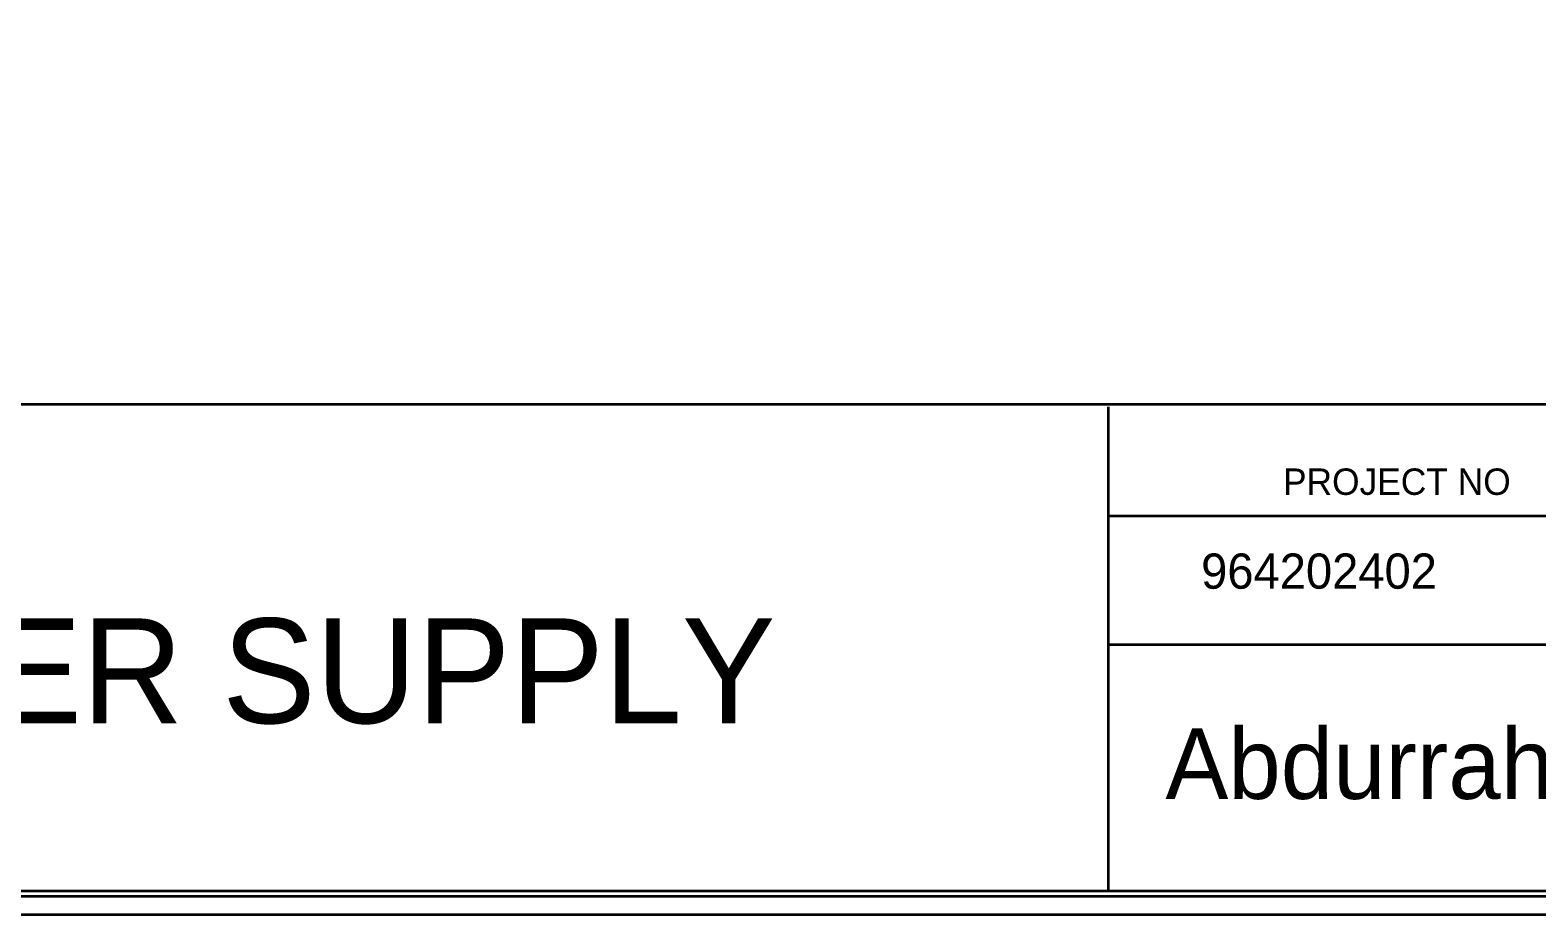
# Model space of a CAD drawing. Header units: millimetres. Extents: x 626118 to 667468, y 4481694 to 4492717.
# Drawn here: x 648340 to 650064, y 4481694 to 4482707 of the extents above; entities that cross this region are included whole.
import ezdxf

# ---------------------------------------------------------------- set-up
doc = ezdxf.new("R2010")
doc.units = ezdxf.units.MM
doc.layers.add('DUVAR', color=7, linetype='Continuous', lineweight=35)
doc.layers.add('YAZI', color=7, linetype='Continuous', lineweight=15)
doc.layers.add('LOGO', color=7, linetype='Continuous')

msp = doc.modelspace()

# ---------------------------------------------------------------- linework, layer by layer
at = {"layer": 'DUVAR'}
for p, q in [((651497.24, 4482278.7), (644351.84, 4482278.7)), ((649573.29, 4482275.97), (649573.29, 4481721.47)), ((651498.33, 4482150.76), (649573.29, 4482150.76)), ((651046.79, 4482003.36), (649573.29, 4482003.36))]:
    msp.add_line(p, q, dxfattribs=at)
for points in [[(644324.54, 4486494.17), (651524.54, 4486494.17), (651524.54, 4481694.17), (644324.54, 4481694.17)], [(644345.54, 4486473.17), (651503.54, 4486473.17), (651503.54, 4481715.17), (644345.54, 4481715.17)], [(644351.84, 4486466.87), (651497.24, 4486466.87), (651497.24, 4481721.47), (644351.84, 4481721.47)]]:
    msp.add_lwpolyline(points, close=True, dxfattribs=at)

# ---------------------------------------------------------------- texts
at = {"layer": 'LOGO', "insert": (647052.53, 4482033.63), "char_height": 120, "width": 2309.0522, "attachment_point": 1}
msp.add_mtext('{\\fGoudy Old Style|b0|i0|c0|p18;PLUMBING/WATER SUPPLY}', dxfattribs=at)
at = {"layer": 'YAZI', "attachment_point": 1}
for s, insert, char_height, width in [('{\\fStylus BT|b0|i0|c0|p34;PROJECT NO}', (649773.27, 4482205.3), 30.24, 286.87), ('{\\fStylus BT|b0|i0|c0|p34;964\\fStylus BT|b0|i0|c162|p34;20\\fStylus BT|b0|i0|c0|p34;2402}', (649679.59, 4482107.95), 40.32, 345.8591), ('{\\fStylus BT|b0|i0|c0|p34;Abdurrahim BAYRAMOGLU}', (649638.81, 4481907.59), 80.64, 1568.7791)]:
    msp.add_mtext(s, dxfattribs=dict(at, insert=insert, char_height=char_height, width=width))

doc.saveas('drawing.dxf')
